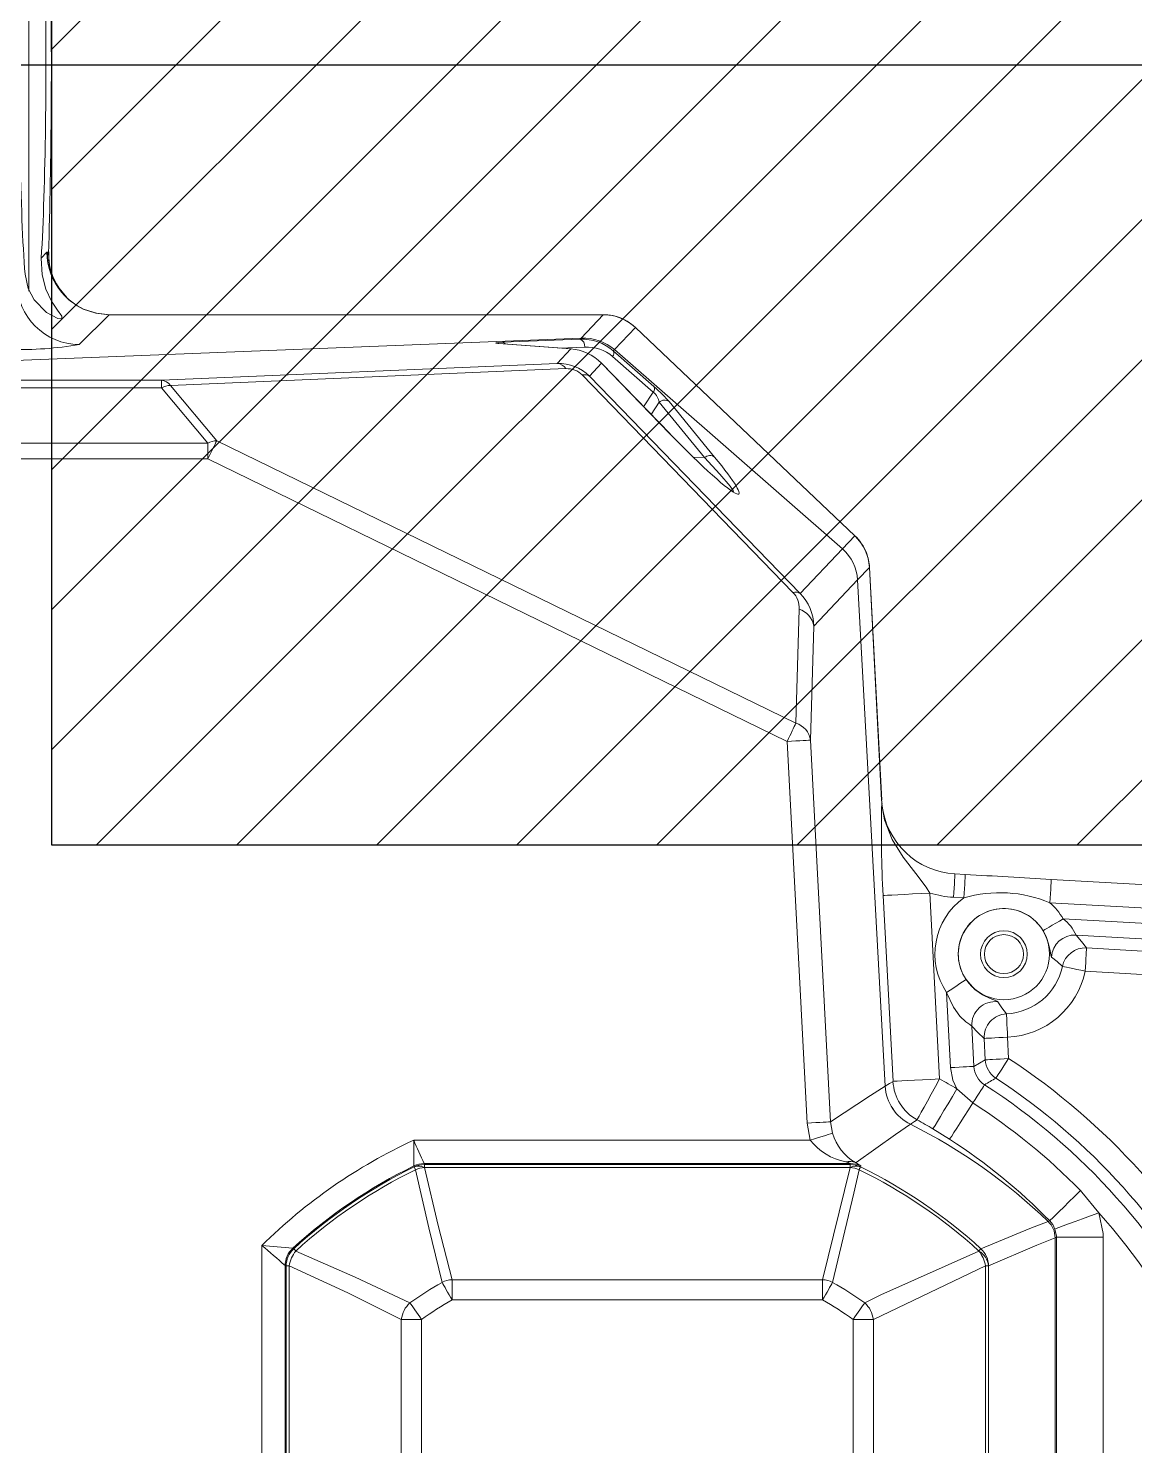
# Model space of a CAD drawing. Header units: millimetres. Extents: x -280 to 408, y 33 to 269.
# Drawn here: x 106.47 to 120.66, y 205.61 to 223.78 of the extents above; entities that cross this region are included whole.
import ezdxf

# ---------------------------------------------------------------- set-up
doc = ezdxf.new("R2010")
doc.units = ezdxf.units.MM
doc.layers.add('FORMAT', color=7, linetype='Continuous')

# ---------------------------------------------------------------- blocks, each defined once
blk = doc.blocks.new('SW_CENTERMARKSYMBOL_0')
at = {"layer": 'FORMAT', "color": 0}
blk.add_line((0.7, 0), (122.361, 0), dxfattribs=at)

msp = doc.modelspace()

# ---------------------------------------------------------------- hatches: boundary and pattern name
at = {"layer": 'FORMAT'}
h = msp.add_hatch(dxfattribs=at)
h.set_pattern_fill('ANSI31', color=256, scale=0.4, style=0)
h.paths.add_polyline_path([(156.7687, 213.3144), (156.7687, 234.3144), (106.7687, 234.3144), (106.7687, 213.3144)], flags=0)

# ---------------------------------------------------------------- linework, layer by layer
at = {"color": 7, "linetype": 'Continuous', "lineweight": 15}
for p, q in [((106.4797, 223.3144), (106.4797, 226.3488)), ((106.4797, 220.4123), (106.4797, 223.3144)), ((106.6366, 220.8365), (106.7104, 220.9103)), ((106.7154, 220.9103), (106.7308, 220.8949)), ((106.7308, 220.8949), (106.7301, 220.915)), ((107.508, 220.1101), (107.1251, 219.7272)), ((107.1763, 220.1836), (107.1793, 220.1836)), ((107.5156, 220.1101), (107.508, 220.1101)), ((113.8429, 220.1109), (107.5106, 220.1109)), ((113.8429, 220.1101), (107.5156, 220.1101)), ((113.5583, 219.8102), (113.8429, 220.1101)), ((114.0304, 220.0808), (114.0295, 220.0811)), ((114.2549, 219.945), (113.9869, 219.6626)), ((114.2558, 219.9447), (114.2549, 219.945)), ((117.0688, 217.2753), (114.2558, 219.9447)), ((117.0699, 217.2764), (114.2569, 219.9458)), ((100.5954, 219.298), (113.5583, 219.8102)), ((113.5583, 219.8102), (100.6914, 219.3018)), ((113.4273, 219.6721), (112.498, 219.7424)), ((112.498, 219.7424), (112.5055, 219.7423)), ((113.4349, 219.672), (112.5055, 219.7423)), ((112.5494, 219.7569), (113.5451, 219.7962)), ((113.2512, 219.4866), (113.4273, 219.6721)), ((113.4273, 219.6721), (113.4349, 219.672)), ((113.5451, 219.7962), (113.5583, 219.8102)), ((113.9869, 219.6626), (113.9709, 219.6458)), ((113.9709, 219.6458), (114.4931, 219.1894)), ((116.9108, 217.1075), (113.9869, 219.6626)), ((108.1808, 219.2727), (113.2512, 219.4866)), ((113.8208, 219.4875), (113.665, 219.3234)), ((114.6964, 218.5851), (113.8208, 219.4875)), ((113.8208, 219.4875), (113.8239, 219.4848)), ((114.6995, 218.5824), (113.8239, 219.4848)), ((114.4847, 219.1171), (113.9625, 219.5734)), ((113.3644, 219.419), (108.294, 219.2051)), ((116.2755, 216.5508), (113.5722, 219.3384)), ((113.665, 219.3234), (116.3683, 216.5358)), ((103.2167, 219.2727), (108.1808, 219.2727)), ((108.1808, 219.1738), (103.3891, 219.1738)), ((108.1808, 219.1738), (108.1808, 219.2727)), ((108.7732, 218.4645), (108.1808, 219.1738)), ((108.294, 219.2051), (108.8863, 218.4958)), ((115.1426, 218.2784), (114.5598, 218.9887)), ((114.6864, 218.9969), (115.2692, 218.2865)), ((114.6964, 218.5851), (114.6995, 218.5824)), ((104.5187, 218.4645), (108.7732, 218.4645)), ((108.7732, 218.2637), (108.7732, 218.4645)), ((108.8863, 218.4958), (116.3135, 214.8736)), ((108.7732, 218.2637), (104.6683, 218.2637)), ((116.2004, 214.6415), (108.7732, 218.2637)), ((116.3683, 216.5358), (116.9108, 217.1075)), ((116.9108, 217.1075), (117.0691, 217.2743)), ((117.0691, 217.2743), (117.0688, 217.2753)), ((117.2169, 217.0564), (117.2165, 217.0573)), ((117.2556, 216.8716), (117.1039, 216.7118)), ((117.412, 213.887), (117.2556, 216.8716)), ((117.4128, 213.887), (117.2564, 216.8716)), ((117.1039, 216.7118), (116.5411, 216.1187)), ((117.4581, 210.2207), (117.1039, 216.7118)), ((116.3135, 214.8736), (116.3551, 216.3351)), ((116.5411, 216.1187), (116.4995, 214.6572)), ((116.4568, 209.7491), (116.2004, 214.6415)), ((116.4995, 214.6572), (116.7559, 209.7648)), ((117.4145, 213.8449), (117.4144, 213.8569)), ((117.4176, 213.8398), (117.4157, 213.857)), ((118.4844, 212.9351), (118.3524, 212.9426)), ((123.2733, 212.6624), (119.5877, 212.8723)), ((117.5578, 210.2833), (117.4329, 212.6658)), ((118.0313, 212.6971), (118.1561, 210.3146)), ((118.4673, 212.6356), (118.3354, 212.6431)), ((123.2563, 212.3629), (119.5707, 212.5727)), ((119.7394, 212.3678), (122.2058, 212.2273)), ((122.1945, 212.0279), (119.9046, 212.1583)), ((120.0395, 211.9944), (122.0317, 211.881)), ((122.0147, 211.5819), (120.0224, 211.6953)), ((118.2956, 210.4596), (118.2453, 211.4212)), ((118.5678, 210.9912), (118.5948, 210.4753)), ((118.7416, 210.56), (118.7272, 210.8342)), ((119.0264, 210.8499), (119.0408, 210.5757)), ((118.3773, 210.1875), (118.5824, 210.0064)), ((116.496, 209.5295), (116.4568, 209.7491)), ((116.7559, 209.7648), (116.782, 209.6183)), ((118.2833, 209.5412), (118.0705, 209.6728)), ((111.4125, 209.5295), (116.496, 209.5295)), ((111.4189, 209.1869), (111.4161, 209.1997)), ((111.4363, 209.1511), (111.4189, 209.1869)), ((111.5472, 209.2299), (111.5501, 209.2171)), ((117.0122, 209.2299), (111.5472, 209.2299)), ((111.5501, 209.2171), (111.5501, 209.1773)), ((111.5501, 209.2171), (117.0093, 209.2171)), ((117.0093, 209.1773), (111.5501, 209.1773)), ((116.6551, 207.7411), (117.0093, 209.1773)), ((117.0093, 209.2171), (117.0122, 209.2299)), ((117.0093, 209.2171), (117.0093, 209.1773)), ((117.1433, 209.1997), (117.1405, 209.1869)), ((119.6356, 199.3319), (119.6356, 208.2792)), ((119.6524, 199.3261), (119.6524, 208.2861)), ((119.6524, 208.2861), (120.2516, 208.2861)), ((120.2516, 208.2861), (120.2516, 199.3261)), ((109.4651, 200.3833), (109.4651, 208.1794)), ((109.8621, 208.1436), (109.8751, 208.1382)), ((109.7647, 207.9226), (109.7647, 200.3833)), ((109.8173, 207.9169), (109.7775, 207.9169)), ((109.7775, 199.1816), (109.7775, 207.9169)), ((109.8173, 207.9169), (109.8173, 199.1816)), ((118.7422, 207.9169), (117.3059, 207.2326)), ((118.7422, 199.6396), (118.7422, 207.9169)), ((118.782, 207.9169), (118.7422, 207.9169)), ((118.782, 207.9169), (118.782, 199.6396)), ((111.9043, 207.7411), (111.9043, 207.4813)), ((111.9043, 207.7411), (116.6551, 207.7411)), ((116.6551, 207.7411), (116.6551, 207.4813)), ((116.6551, 207.4813), (111.9043, 207.4813)), ((111.2535, 199.9293), (111.2535, 207.2326)), ((111.5133, 207.2326), (111.2535, 207.2326)), ((111.5133, 207.2326), (111.5133, 199.9293)), ((117.0461, 200.2257), (117.0461, 207.2326)), ((117.3059, 207.2326), (117.0461, 207.2326)), ((117.3059, 207.2326), (117.3059, 200.2257))]:
    msp.add_line(p, q, dxfattribs=at)
at = {"color": 8, "linetype": 'Continuous', "lineweight": 15}
for p, q in [((113.8429, 220.1101), (113.8429, 220.1109)), ((113.6053, 219.6964), (113.2815, 219.6836)), ((114.3605, 218.9318), (114.4847, 219.1171)), ((114.5598, 218.9887), (114.4558, 218.8335)), ((115.1426, 218.2784), (114.9944, 218.2862))]:
    msp.add_line(p, q, dxfattribs=at)
at = {"color": 7, "linetype": 'Continuous', "lineweight": 15, "flags": 128}
for points in [[(106.6366, 220.8365), (106.6474, 220.6204), (106.6958, 220.4373), (106.7692, 220.2835), (106.8453, 220.1677), (106.8992, 220.0916), (106.9022, 220.0573), (106.8489, 220.0625), (106.7023, 220.141), (106.5458, 220.3007), (106.4687, 220.4474), (106.4287, 220.6286)], [(106.8303, 220.5069), (106.8647, 220.4504), (106.964, 220.3292)], [(107.508, 220.1101), (107.3385, 220.1288), (107.1763, 220.1836)], [(107.1793, 220.1836), (107.3435, 220.1284), (107.5156, 220.1101)], [(112.5055, 219.7423), (112.4914, 219.7436), (112.4901, 219.7438)], [(108.7732, 218.2637), (108.7902, 218.2986), (108.8069, 218.3328), (108.823, 218.3659), (108.8383, 218.3973), (108.8525, 218.4265), (108.8654, 218.4529), (108.8767, 218.4761), (108.8863, 218.4958)], [(116.2004, 214.6415), (116.2174, 214.6763), (116.2341, 214.7106), (116.2502, 214.7437), (116.2655, 214.7751), (116.2797, 214.8042), (116.2926, 214.8306), (116.3039, 214.8539), (116.3135, 214.8736)], [(116.2004, 214.6415), (116.2569, 214.6445), (116.3114, 214.6473), (116.3619, 214.65), (116.4066, 214.6523), (116.4439, 214.6543), (116.4724, 214.6558), (116.4912, 214.6567), (116.4995, 214.6572)], [(117.4126, 213.8748), (117.4131, 213.8691), (117.4144, 213.856)], [(117.416, 213.8396), (117.4174, 213.8257), (117.4222, 213.7828)], [(117.4222, 213.7828), (117.4505, 213.6376), (117.5475, 213.3845), (117.6884, 213.1588), (117.8524, 212.9484), (117.9834, 212.7733), (118.0313, 212.6971)], [(117.4329, 212.6658), (117.4496, 212.6666), (117.4871, 212.6686), (117.5442, 212.6716), (117.6188, 212.6755), (117.7082, 212.6802), (117.8093, 212.6855), (117.9182, 212.6912), (118.0313, 212.6971)], [(119.4821, 212.2142), (119.4893, 212.2185), (119.5054, 212.2282), (119.53, 212.2428), (119.5621, 212.2619), (119.6005, 212.2849), (119.6439, 212.3108), (119.6908, 212.3388), (119.7394, 212.3678)], [(119.4821, 212.2142), (119.52, 212.1406), (119.5494, 212.0598), (119.5532, 212.0467), (119.5717, 211.9619), (119.5809, 211.9024), (119.5885, 211.8774)], [(119.9046, 212.1583), (119.9757, 212.075), (120.0395, 211.9944)], [(119.7293, 211.7569), (119.662, 211.8179), (119.5885, 211.8774)], [(120.0395, 211.9944), (120.039, 211.9861), (120.0379, 211.9673), (120.0363, 211.9388), (120.0342, 211.9015), (120.0316, 211.8568), (120.0288, 211.8063), (120.0257, 211.7518), (120.0224, 211.6953)], [(119.7293, 211.7569), (119.7374, 211.7552), (119.7558, 211.7513), (119.7838, 211.7454), (119.8204, 211.7378), (119.8642, 211.7286), (119.9137, 211.7182), (119.9671, 211.7069), (120.0224, 211.6953)], [(118.494, 211.5882), (118.487, 211.5836), (118.4714, 211.5731), (118.4477, 211.5571), (118.4167, 211.5363), (118.3795, 211.5113), (118.3375, 211.4832), (118.2922, 211.4527), (118.2453, 211.4212)], [(118.9039, 211.3042), (118.9026, 211.3057), (118.8699, 211.3206), (118.8031, 211.3455), (118.7051, 211.3928), (118.609, 211.4601), (118.6016, 211.4665), (118.494, 211.5882)], [(118.5678, 210.9912), (118.5667, 210.9929), (118.5414, 211.0117), (118.4898, 211.0476), (118.4135, 211.1197), (118.3318, 211.2335), (118.2453, 211.4212)], [(118.9039, 211.3042), (118.9552, 211.2267), (119.0133, 211.1492)], [(119.0133, 211.1492), (119.0136, 211.1409), (119.0145, 211.1221), (119.0157, 211.0935), (119.0174, 211.0562), (119.0193, 211.0115), (119.0215, 210.961), (119.0239, 210.9065), (119.0264, 210.8499)], [(118.7272, 210.8342), (118.6453, 210.9116), (118.5678, 210.9912)], [(118.7272, 210.8342), (118.7356, 210.8347), (118.7543, 210.8356), (118.7829, 210.8371), (118.8202, 210.8391), (118.8649, 210.8414), (118.9154, 210.8441), (118.9699, 210.8469), (119.0264, 210.8499)], [(118.7416, 210.56), (118.7499, 210.5604), (118.7687, 210.5614), (118.7973, 210.5629), (118.8346, 210.5649), (118.8793, 210.5672), (118.9298, 210.5699), (118.9843, 210.5727), (119.0408, 210.5757)], [(118.8765, 210.3251), (118.8811, 210.3321), (118.8914, 210.3479), (118.9071, 210.3718), (118.9275, 210.403), (118.9521, 210.4404), (118.9798, 210.4827), (119.0097, 210.5283), (119.0408, 210.5757)], [(118.5948, 210.4753), (118.5865, 210.4748), (118.5677, 210.4738), (118.5392, 210.4723), (118.5019, 210.4704), (118.4572, 210.468), (118.4067, 210.4654), (118.3522, 210.4625), (118.2956, 210.4596)], [(118.3773, 210.1875), (118.3261, 210.2998), (118.2956, 210.4596)], [(118.5948, 210.4753), (118.668, 210.5176), (118.7416, 210.56)], [(116.7559, 209.7648), (117.2686, 210.1004), (117.4581, 210.2207)], [(117.4581, 210.2207), (117.5123, 210.2548), (117.5578, 210.2833)], [(117.5578, 210.2833), (117.5745, 210.2841), (117.612, 210.2861), (117.6691, 210.2891), (117.7437, 210.293), (117.8331, 210.2977), (117.9341, 210.303), (118.0431, 210.3087), (118.1561, 210.3146)], [(117.8659, 209.7905), (117.874, 209.805), (117.8922, 209.8379), (117.9199, 209.888), (117.9561, 209.9533), (117.9994, 210.0316), (118.0484, 210.1201), (118.1013, 210.2156), (118.1561, 210.3146)], [(118.732, 210.2389), (118.7278, 210.2325), (118.7186, 210.2181), (118.7045, 210.1962), (118.6861, 210.1676), (118.6639, 210.1331), (118.6387, 210.0938), (118.6112, 210.0511), (118.5824, 210.0064)], [(118.0705, 209.6728), (118.079, 209.6872), (118.0983, 209.7195), (118.1276, 209.7686), (118.1658, 209.8327), (118.2117, 209.9096), (118.2635, 209.9965), (118.3194, 210.0903), (118.3773, 210.1875)], [(118.2833, 209.5412), (118.2916, 209.5541), (118.3101, 209.5829), (118.3383, 209.6266), (118.3751, 209.6839), (118.4195, 209.7529), (118.47, 209.8314), (118.5249, 209.9168), (118.5824, 210.0064)], [(116.4568, 209.7491), (116.5133, 209.7521), (116.5678, 209.7549), (116.6183, 209.7576), (116.663, 209.7599), (116.7003, 209.7619), (116.7288, 209.7634), (116.7476, 209.7643), (116.7559, 209.7648)], [(117.7819, 209.7339), (117.588, 209.6015), (117.0838, 209.2448), (117.079, 209.2414)], [(117.8659, 209.7905), (117.8351, 209.7698), (117.7819, 209.7339)], [(116.496, 209.5295), (116.5498, 209.5462), (116.6017, 209.5623), (116.6499, 209.5773), (116.6926, 209.5905), (116.7282, 209.6016), (116.7556, 209.6101), (116.7738, 209.6158), (116.782, 209.6183)], [(111.7757, 207.707), (111.6057, 208.4076), (111.4363, 209.1511)], [(111.5501, 209.1773), (111.7265, 208.4373), (111.9043, 207.7411)], [(117.1231, 209.1511), (117.0562, 208.852), (116.7838, 207.707)], [(117.079, 209.2414), (117.1259, 209.214), (117.1433, 209.1997)], [(117.1405, 209.1869), (117.1399, 209.1856), (117.1388, 209.1833), (117.1373, 209.1802), (117.1353, 209.1761), (117.1329, 209.1712), (117.13, 209.1653), (117.1268, 209.1586), (117.1231, 209.1511)], [(119.5669, 208.4958), (119.5779, 208.5065), (119.6023, 208.5305), (119.6395, 208.5669), (119.6882, 208.6146), (119.7468, 208.672), (119.8134, 208.7373), (119.8859, 208.8084), (119.9619, 208.8829)], [(119.9619, 208.8829), (119.981, 208.8632), (120.1949, 208.6001)], [(119.6337, 208.3908), (119.6497, 208.3968), (119.6851, 208.41), (119.7388, 208.43), (119.8088, 208.4561), (119.8926, 208.4874), (119.9872, 208.5227), (120.0892, 208.5607), (120.1949, 208.6001)], [(120.1949, 208.6001), (120.2505, 208.3312), (120.2516, 208.2861)], [(118.6844, 208.1382), (119.313, 208.3955), (119.5462, 208.4877)], [(119.5462, 208.4877), (119.5572, 208.492), (119.5669, 208.4958)], [(119.6524, 208.2861), (119.6521, 208.3011), (119.6337, 208.3908)], [(119.6356, 208.2792), (119.4017, 208.1826), (118.782, 207.9169)], [(119.6524, 208.2861), (119.6395, 208.2808), (119.6356, 208.2792)], [(109.8751, 208.1382), (109.876, 208.1371), (109.8777, 208.1353), (109.8801, 208.1327), (109.8831, 208.1294), (109.8868, 208.1253), (109.8912, 208.1205), (109.8962, 208.115), (109.9019, 208.1088)], [(109.9019, 208.1088), (110.6629, 207.7754), (111.3634, 207.4449)], [(117.196, 207.4449), (117.4034, 207.5454), (118.6576, 208.1088)], [(118.6844, 208.1382), (118.6834, 208.1371), (118.6817, 208.1353), (118.6794, 208.1327), (118.6763, 208.1294), (118.6726, 208.1253), (118.6682, 208.1205), (118.6632, 208.115), (118.6576, 208.1088)], [(109.7775, 207.9169), (109.7709, 207.9198), (109.7647, 207.9226)], [(111.2535, 207.2326), (110.5667, 207.5736), (109.8173, 207.9169)], [(111.9043, 207.4813), (111.8849, 207.5153), (111.8659, 207.5488), (111.8475, 207.581), (111.83, 207.6116), (111.8139, 207.64), (111.7993, 207.6656), (111.7865, 207.6881), (111.7757, 207.707)], [(116.7838, 207.707), (116.773, 207.6881), (116.7602, 207.6656), (116.7455, 207.64), (116.7294, 207.6116), (116.712, 207.581), (116.6935, 207.5488), (116.6745, 207.5153), (116.6551, 207.4813)], [(111.5133, 207.2326), (111.4907, 207.2646), (111.4685, 207.296), (111.4471, 207.3264), (111.4268, 207.3552), (111.408, 207.3818), (111.3909, 207.4059), (111.376, 207.427), (111.3634, 207.4449)], [(117.196, 207.4449), (117.1834, 207.427), (117.1685, 207.4059), (117.1515, 207.3818), (117.1327, 207.3552), (117.1124, 207.3264), (117.0909, 207.296), (117.0687, 207.2646), (117.0461, 207.2326)]]:
    msp.add_lwpolyline(points, dxfattribs=at)
at = {"color": 8, "linetype": 'Continuous', "lineweight": 15, "flags": 128}
for points in [[(115.5079, 217.8392), (115.5107, 217.8376), (115.5087, 217.8593), (115.4708, 217.9137), (115.3391, 218.0678), (115.1426, 218.2784)], [(118.3524, 212.9426), (118.3522, 212.9392), (118.3514, 212.9241), (118.3498, 212.8974), (118.3477, 212.8603), (118.3451, 212.8143), (118.3421, 212.7613), (118.3388, 212.7034), (118.3354, 212.6431)], [(118.4844, 212.9351), (118.4842, 212.9317), (118.4833, 212.9166), (118.4818, 212.8899), (118.4797, 212.8528), (118.4771, 212.8068), (118.474, 212.7538), (118.4707, 212.6959), (118.4673, 212.6356)], [(119.5877, 212.8723), (119.5875, 212.8689), (119.5867, 212.8537), (119.5852, 212.8271), (119.5831, 212.79), (119.5804, 212.744), (119.5774, 212.691), (119.5741, 212.6331), (119.5707, 212.5727)]]:
    msp.add_lwpolyline(points, dxfattribs=at)
at = {"color": 7, "linetype": 'Continuous', "lineweight": 15}
for radius in [0.5843, 0.3, 0.25]:
    msp.add_circle((118.9797, 211.9144), radius, dxfattribs=at)
for centre, radius, start, end in [((107.5113, 220.9127), 0.8009, 180.17166, 220.24263), ((107.5122, 220.9079), 0.7968, 179.82635, 220.03419), ((107.3959, 220.8582), 0.6625, 175.10833, 211.96302), ((107.1277, 220.5287), 0.8015, 180.1834, 269.81649), ((106.901, 220.394), 0.00172, 51.99733, 128.00267), ((113.8429, 219.5109), 0.6, 71.88351, 90), ((113.8412, 219.5093), 0.6008, 46.48731, 89.83671), ((113.8439, 219.5106), 0.6, 46.5, 71.88351), ((106.3556, 224.3503), 4.6866, 268.57664, 279.45004), ((113.5131, 219.7088), 0.0931, 352.30838, 69.85446), ((113.9075, 219.6165), 0.0699, 321.90908, 24.7504), ((113.232, 219.3256), 0.1621, 35.19065, 83.16982), ((113.6008, 219.2208), 0.1211, 57.96997, 103.65489), ((108.1615, 219.1117), 0.1621, 35.19142, 83.15948), ((108.3243, 218.8755), 0.331, 95.25012, 115.68392), ((114.4297, 219.1602), 0.0699, 321.90987, 24.75194), ((114.6279, 218.9195), 0.0971, 52.89211, 134.47862), ((108.9166, 218.1663), 0.3309, 95.25215, 115.69271), ((115.2106, 218.2091), 0.0971, 52.89211, 134.47862), ((116.6557, 216.8384), 0.6008, 3.16594, 46.51213), ((116.6568, 216.8412), 0.6, 21.11649, 46.5), ((116.6572, 216.8402), 0.6, 3, 21.11649), ((116.3041, 216.4332), 0.1211, 57.96064, 103.65017), ((116.2805, 216.0828), 0.263, 7.83871, 73.52745), ((116.2389, 214.6213), 0.2631, 7.83822, 73.52437), ((129.8846, 213.4506), 12.4764, 178.18893, 183.6065), ((117.4123, 213.8891), 0.00218, 261.6061, 283.38203), ((117.9676, 213.8825), 0.5544, 183.89432, 190.36383), ((111.7687, 85.2896), 127.8216, 86.492947, 86.988338), ((118.9797, 211.9144), 0.8847, 125.39421, 213.88129), ((118.9302, 211.0455), 1.6561, 67.24917, 106.23211), ((118.9797, 211.9144), 0.8847, 30.83015, 48.08746), ((118.9797, 211.9144), 0.5851, 30.83015, 213.88129), ((119.4395, 211.9614), 0.5051, 22.95191, 53.57772), ((119.8885, 211.8582), 0.3006, 86.92358, 176.34148), ((120.0232, 211.6943), 0.3005, 86.89256, 167.9818), ((118.9797, 211.9144), 0.7659, 272.51153, 348.13512), ((118.9797, 211.9144), 1.0655, 272.51153, 348.13512), ((118.868, 211.0057), 0.3006, 83.14998, 182.76807), ((119.0274, 210.849), 0.3005, 92.69511, 182.81542), ((114.2797, 203.3144), 8.683, 27.30027, 56.74812), ((118.8931, 210.4904), 0.2986, 182.9064, 237.35303), ((119.0417, 210.5762), 0.3005, 183.08662, 236.6597), ((118.038, 210.2553), 0.5809, 183.41588, 243.84303), ((118.0358, 210.2538), 0.5786, 183.28449, 243.97442), ((118.1578, 210.3157), 0.6009, 183.092, 240.93296), ((114.2797, 203.3144), 8.0019, 59.19744, 61.02421), ((135.1791, 182.8272), 31.9674, 120.66229, 120.96391), ((114.2797, 203.3144), 8.2324, 26.16692, 57.26034), ((114.2797, 203.3144), 8.3834, 27.30027, 56.74812), ((114.2797, 203.3144), 7.9559, 44.42104, 57.26034), ((114.2797, 203.3144), 7.4027, 59.19744, 61.02421), ((114.2797, 203.3144), 6.8446, 114.76553, 134.70173), ((90.3398, 209.1322), 21.0764, 0.18339, 1.07995), ((125.7148, 215.7807), 15.6088, 203.60907, 204.81485), ((117.1147, 210.0267), 0.7938, 218.78403, 258.10368), ((117.4173, 209.8134), 0.6646, 197.07382, 239.40562), ((114.2797, 203.3144), 7.4028, 44.42104, 57.26034), ((114.2797, 203.3144), 6.545, 115.94609, 132.45122), ((114.2797, 203.3144), 6.5322, 115.97313, 132.39951), ((114.2797, 203.3144), 6.4925, 115.97313, 132.39951), ((111.5474, 208.9295), 0.3004, 90.03428, 115.9109), ((111.5503, 208.9168), 0.3003, 90.0307, 115.93971), ((111.4736, 209.032), 0.1642, 62.23611, 109.45967), ((111.5702, 208.8304), 0.3475, 93.31354, 112.65706), ((117.002, 209.0512), 0.2052, 67.94178, 104.36107), ((116.8748, 208.9144), 0.3441, 66.46081, 77.19278), ((117.0091, 208.9168), 0.3003, 64.06066, 89.96921), ((117.0858, 209.032), 0.1642, 70.54072, 117.7634), ((116.9892, 208.8304), 0.3475, 67.34288, 86.68685), ((117.0121, 208.9295), 0.3004, 64.08891, 89.96562), ((114.2797, 203.3144), 6.4925, 47.60049, 64.02687), ((114.2797, 203.3144), 6.5322, 47.60049, 64.02687), ((114.2797, 203.3144), 7.9328, 26.16692, 41.78356), ((119.3472, 208.2789), 0.2884, 0.05156, 46.36484), ((119.347, 208.2789), 0.2886, 0.06262, 46.35378), ((119.3557, 208.2879), 0.2964, 20.32037, 44.5488), ((100.1085, 196.9605), 14.6085, 48.6238, 50.17145), ((112.9118, 244.2404), 36.2254, 264.54033, 265.17073), ((110.0652, 207.9222), 0.3005, 132.52415, 179.9289), ((110.0779, 207.9166), 0.3005, 132.47297, 179.92765), ((110.166, 207.8777), 0.351, 138.81937, 173.57944), ((118.3934, 207.8777), 0.351, 6.4196, 41.18122), ((118.5419, 207.8976), 0.2408, 4.6192, 61.30061), ((118.4815, 207.9166), 0.3005, 0.07306, 47.52632), ((114.2797, 203.3144), 5.0562, 119.68558, 125.22353), ((111.9275, 207.394), 0.3479, 93.81266, 115.86937), ((116.632, 207.394), 0.3479, 64.13063, 86.18734), ((114.2797, 203.3144), 5.0562, 54.77647, 60.31442), ((114.2797, 203.3144), 4.7964, 119.68558, 125.22353), ((114.2797, 203.3144), 4.7964, 54.77647, 60.31442), ((111.6032, 207.186), 0.3528, 132.80999, 172.41395), ((116.9562, 207.186), 0.3528, 7.58679, 47.18992)]:
    msp.add_arc(centre, radius, start, end, dxfattribs=at)
at = {"color": 8, "linetype": 'Continuous', "lineweight": 15}
for centre, radius, start, end in [((107.5281, 220.8926), 0.7973, 179.83256, 208.92409), ((113.8476, 219.5255), 0.5847, 45.84745, 71.8746), ((113.8484, 219.5249), 0.585, 45.85406, 71.86765), ((114.2104, 219.9888), 0.0633, 315.80224, 317.21466), ((112.5422, 219.7052), 0.0522, 36.6333, 82.00701), ((117.0234, 217.3194), 0.0633, 315.80224, 317.21466), ((116.6711, 216.8466), 0.5848, 21.1274, 47.1506), ((116.6713, 216.8455), 0.5849, 21.13281, 47.14809), ((117.2555, 216.8832), 0.0116, 270.47187, 274.51626)]:
    msp.add_arc(centre, radius, start, end, dxfattribs=at)
at = {"color": 7, "linetype": 'Continuous', "lineweight": 15}
for centre, major_axis, ratio, start_param, end_param in [((106.522, 223.3144), (0, 4.6615), 0.052411, 4.1666603, 5.8989764), ((106.5255, 223.3144), (0, 3.26), 0.0524078, 3.8489376, 8.8221528), ((106.7129, 220.0116), (0, 0.9), 0.0524078, 6.2308254, 6.3355452), ((107.5118, 220.9128), (0.1617, 0.7864), 0.9948075, 2.4731149, 2.9120741), ((107.5118, 220.9128), (-0.1617, 0.7864), 0.9948075, 2.069531, 2.5084902), ((112.6722, 219.7486), (0.2081, 0.0005), 0.0509219, 2.2017988, 3.7202353), ((113.4408, 219.0871), (-0.3398, 0.4972), 0.913227, 4.9064575, 5.664376), ((113.5438, 219.1957), (0.5686, 0.2593), 0.9535012, 0.4005376, 1.1584561), ((113.5567, 219.2093), (0.5721, 0.2642), 0.9443162, 0.3990423, 1.1569608), ((113.5567, 219.2093), (0.5721, 0.2642), 0.9443162, 0.3990423, 1.1569608), ((113.604, 219.1957), (0.4768, 0.2202), 0.9443162, 0.3990423, 1.1569608), ((113.2247, 218.8595), (0.368, 0.5244), 0.9351263, 6.1258069, 6.8837254), ((113.3379, 219.0915), (0.1982, 0.278), 0.8760933, 6.123868, 6.8817865), ((114.4899, 219.035), (-0.0552, 0.0929), 0.4719865, 3.9384102, 5.4568466), ((114.5585, 219.1074), (0.1464, -0.1407), 0.0795279, 0.590137, 2.1085734), ((114.5656, 218.8989), (-1.016, 1.0854), 0.0819207, 1.7866561, 2.9824995), ((116.4806, 216.6542), (0.5721, 0.2642), 0.9443162, 5.9243091, 6.6822276), ((116.4806, 216.6542), (0.5721, 0.2642), 0.9443162, 5.9243091, 6.6822276), ((116.0412, 216.3039), (0.1982, 0.278), 0.8760933, 5.3659495, 6.123868), ((115.928, 216.0718), (0.368, 0.5244), 0.9351263, 5.3678884, 6.1258069), ((118.2493, 213.2158), (-0.481, 1.7239), 0.4005718, 1.0621991, 1.0883877), ((118.4126, 213.9426), (0.7115, 0.7083), 0.9960598, 2.4242015, 2.4484148), ((118.4126, 213.9426), (0.7115, 0.7083), 0.9960598, 2.4667269, 3.8711416), ((118.4126, 213.9426), (0.9236, 0.9194), 0.9975326, 3.6332038, 3.8711416), ((114.5636, 203.3144), (7.1855, 0), 0.9992193, 0.8045641, 1.1063964), ((114.5636, 203.3144), (7.1855, 0), 0.9992193, 0.8045641, 1.1063964)]:
    msp.add_ellipse(centre, major_axis=major_axis, ratio=ratio, start_param=start_param, end_param=end_param, dxfattribs=at)
at = {"color": 8, "linetype": 'Continuous', "lineweight": 15}
msp.add_ellipse((114.5656, 218.8989), major_axis=(-1.016, 1.0854), ratio=0.0819207, start_param=2.9824995, end_param=4.0383999, dxfattribs=at)
at = {"layer": 'FORMAT', "color": 7}
for p, q in [((106.7687, 234.3144), (106.7687, 213.3144)), ((106.7687, 213.3144), (156.7687, 213.3144))]:
    msp.add_line(p, q, dxfattribs=at)

# ---------------------------------------------------------------- block references
msp.add_blockref('SW_CENTERMARKSYMBOL_0', (41.9833, 223.3144), dxfattribs=at)

doc.saveas('drawing.dxf')
